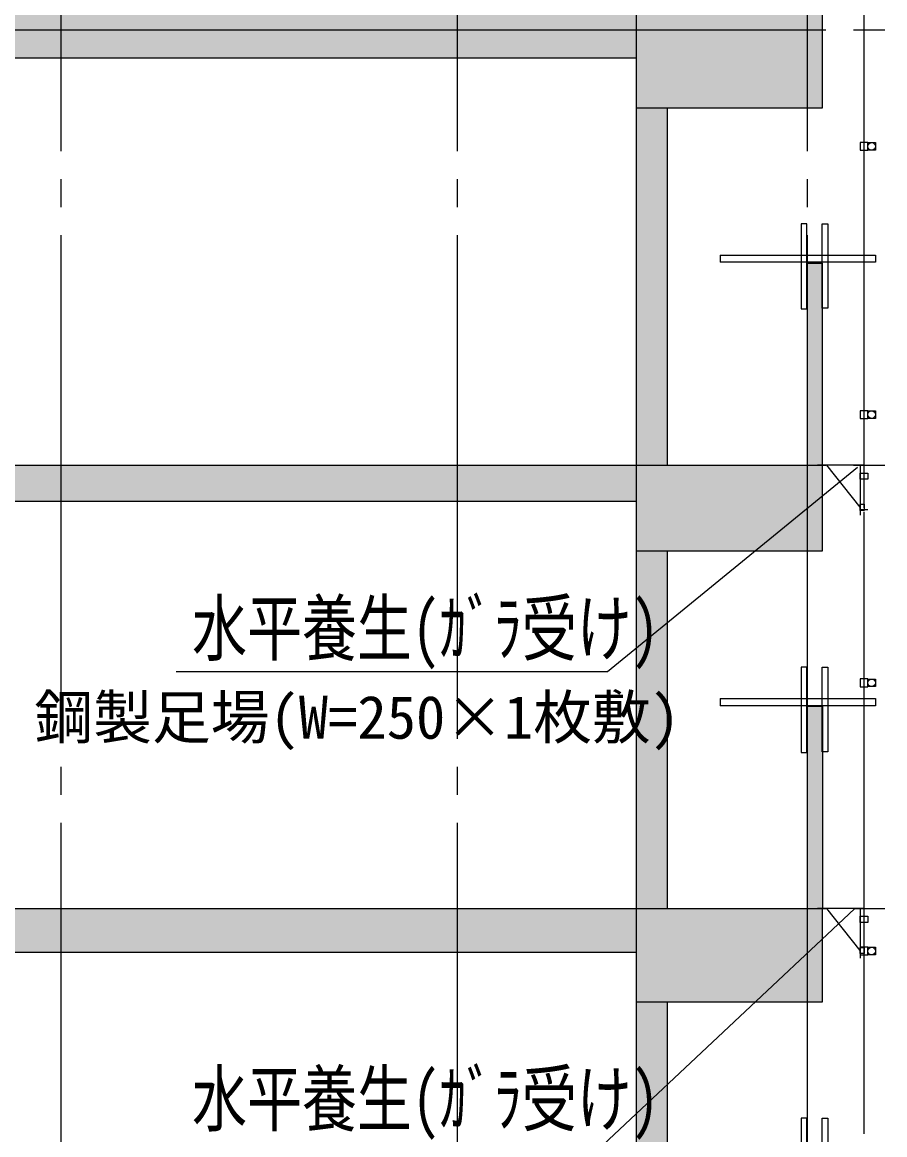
# Model space of a CAD drawing. Units: millimetres, scale not verified. Extents: x -36086 to 36581, y -25429 to 25491.
# Drawn here: x -22005 to -16456, y 1135 to 8290 of the extents above; entities that cross this region are included whole.
import ezdxf
from ezdxf.enums import TextEntityAlignment as Align

# ---------------------------------------------------------------- set-up
doc = ezdxf.new("R2010")
doc.units = ezdxf.units.MM
doc.header["$LTSCALE"] = 180
doc.linetypes.add('LONG_CHAIN', pattern=[21, 18, -1, 1, -1])
for name, color, linetype in [('0-0_基準芯', 7, 'Continuous'), ('0-1_外形線', 4, 'Continuous'), ('0-2_50', 7, 'Continuous'), ('0-4_単管', 5, 'Continuous'), ('0-8_ブラケット', 6, 'Continuous'), ('0-D_64', 1, 'Continuous')]:
    doc.layers.add(name, color=color, linetype=linetype)
doc.styles.add('ＭＳ ゴシック', font='')
doc.styles.get('ＭＳ ゴシック').set_extended_font_data('MS Gothic')

msp = doc.modelspace()

# ---------------------------------------------------------------- linework, layer by layer
at = {"layer": '0-0_基準芯', "linetype": 'LONG_CHAIN'}
for p, q in [((-21756.5, 18260.5), (-21756.5, -6989.5)), ((-19206.5, 18260.5), (-19206.5, -6989.5)), ((-18056.5, 18260.5), (-18056.5, -6989.5)), ((-16956.5, 18260.5), (-16956.5, -6989.5)), ((-35556.5, 8240.5), (-16456.5, 8240.5)), ((-35556.5, 5440.5), (-16456.5, 5440.5)), ((-35556.5, 2590.5), (-16456.5, 2590.5))]:
    msp.add_line(p, q, dxfattribs=at)
at = {"layer": '0-0_基準芯'}
for p, q in [((-22856.5, 8240.5), (-18056.5, 8240.5)), ((-18056.5, 8240.5), (-16856.5, 8240.5)), ((-18056.5, 8240.5), (-18056.5, -3209.5)), ((-16856.5, 7740.5), (-16856.5, 8240.5)), ((-22856.5, 8060.5), (-18056.5, 8060.5)), ((-18056.5, 7740.5), (-16856.5, 7740.5)), ((-18056.5, 7740.5), (-18056.5, 5440.5)), ((-17856.5, 7740.5), (-17856.5, 5440.5)), ((-16956.5, 6745.6), (-16856.5, 6745.6)), ((-16956.5, 6740.5), (-16856.5, 6740.5)), ((-16956.5, 6740.5), (-16956.5, 5440.5)), ((-22856.5, 5440.5), (-18056.5, 5440.5)), ((-18056.5, 5440.5), (-16889.5, 5440.5)), ((-16956.5, 5440.5), (-16956.5, 4890.5)), ((-22856.5, 5210.5), (-18056.5, 5210.5)), ((-18056.5, 4890.5), (-16856.5, 4890.5)), ((-18056.5, 4890.5), (-18056.5, 2590.5)), ((-17856.5, 4890.5), (-17856.5, 2590.5)), ((-16956.5, 3893.5), (-16856.5, 3893.5)), ((-16956.5, 3890.5), (-16856.5, 3890.5)), ((-16956.5, 3890.5), (-16956.5, 2590.5)), ((-16856.5, 3890.5), (-16856.5, 2590.5)), ((-22856.5, 2590.5), (-18056.5, 2590.5)), ((-18056.5, 2590.5), (-16856.5, 2590.5)), ((-16956.5, 2590.5), (-16956.5, 1990.5)), ((-16856.5, 1990.5), (-16856.5, 2590.5)), ((-22856.5, 2310.5), (-18056.5, 2310.5)), ((-18056.5, 1990.5), (-16856.5, 1990.5)), ((-18056.5, 1990.5), (-18056.5, -309.5)), ((-17856.5, 1990.5), (-17856.5, -309.5))]:
    msp.add_line(p, q, dxfattribs=at)
at = {"layer": '0-0_基準芯', "color": 9}
for points in [[(-16856.5, 8240.5), (-16956.5, 8740.5), (-16856.5, 8740.5)], [(-16856.5, 8240.5), (-16956.5, 8340.5), (-16956.5, 8740.5)], [(-22856.5, 8240.5), (-24456.5, 8340.5), (-16956.5, 8340.5)], [(-22856.5, 8240.5), (-16956.5, 8340.5), (-16856.5, 8240.5)], [(-16856.5, 8240.5), (-22856.5, 8060.5), (-22856.5, 8240.5)], [(-16856.5, 8240.5), (-18056.5, 8060.5), (-22856.5, 8060.5)], [(-16856.5, 8240.5), (-17856.5, 7740.5), (-18056.5, 8060.5)], [(-17856.5, 7740.5), (-16856.5, 8240.5), (-16856.5, 7740.5)], [(-18056.5, 8060.5), (-17856.5, -3209.5), (-18056.5, 5440.5)], [(-18056.5, 8060.5), (-17856.5, -909.5), (-17856.5, -3209.5)], [(-18056.5, 8060.5), (-17856.5, -309.5), (-17856.5, -909.5)], [(-18056.5, 8060.5), (-17856.5, 1990.5), (-17856.5, -309.5)], [(-18056.5, 8060.5), (-17856.5, 2590.5), (-17856.5, 1990.5)], [(-18056.5, 8060.5), (-17856.5, 4890.5), (-17856.5, 2590.5)], [(-18056.5, 8060.5), (-17856.5, 5440.5), (-17856.5, 4890.5)], [(-18056.5, 8060.5), (-17856.5, 7740.5), (-17856.5, 5440.5)], [(-16856.5, 4890.5), (-16956.5, 6740.5), (-16856.5, 6740.5)], [(-16856.5, 4890.5), (-16956.5, 5440.5), (-16956.5, 6740.5)], [(-18056.5, 5440.5), (-22856.5, 5210.5), (-22856.5, 5440.5)], [(-18056.5, 5440.5), (-18056.5, 5210.5), (-22856.5, 5210.5)], [(-18056.5, 5440.5), (-17856.5, -3209.5), (-18056.5, 5210.5)], [(-17856.5, 4890.5), (-16956.5, 5440.5), (-16856.5, 4890.5)], [(-17856.5, 4890.5), (-17856.5, 5440.5), (-16956.5, 5440.5)], [(-18056.5, 5210.5), (-17856.5, -3209.5), (-18056.5, 2590.5)], [(-16856.5, 1990.5), (-16956.5, 3890.5), (-16856.5, 3890.5)], [(-16856.5, 1990.5), (-16956.5, 2590.5), (-16956.5, 3890.5)], [(-18056.5, 2590.5), (-22856.5, 2310.5), (-22856.5, 2590.5)], [(-18056.5, 2590.5), (-18056.5, 2310.5), (-22856.5, 2310.5)], [(-18056.5, 2590.5), (-17856.5, -3209.5), (-18056.5, 2310.5)], [(-17856.5, 1990.5), (-16956.5, 2590.5), (-16856.5, 1990.5)], [(-17856.5, 1990.5), (-17856.5, 2590.5), (-16956.5, 2590.5)], [(-18056.5, 2310.5), (-17856.5, -3209.5), (-18056.5, -309.5)]]:
    msp.add_solid(points, dxfattribs=at)
at = {"layer": '0-1_外形線'}
for p, q in [((-16956.5, 8740.5), (-16956.5, 8240.5)), ((-24556.5, 8240.5), (-16856.5, 8240.5)), ((-24456.5, 8240.5), (-16956.5, 8240.5)), ((-16856.5, 4890.5), (-16856.5, 6740.5)), ((-24556.5, 5440.5), (-16856.5, 5440.5)), ((-24556.5, 5440.5), (-16856.5, 5440.5))]:
    msp.add_line(p, q, dxfattribs=at)
msp.add_lwpolyline([(-24556.5, 8240.5), (-16856.5, 8240.5), (-16856.5, 8740.5)], dxfattribs=at)
at = {"layer": '0-2_50'}
for points in [[(-16632.9, 5425.9), (-18239.4, 4111.5), (-21014.2, 4111.5)], [(-16650.3, 2588.2), (-18268.1, 1070.1), (-21074.3, 1070.1)]]:
    msp.add_lwpolyline(points, dxfattribs=at)
at = {"layer": '0-4_単管'}
for p, q in [((-16589.5, 5166.5), (-16589.5, 9166.5)), ((-16589.5, 5166.5), (-16589.5, 9166.5)), ((-16589.5, 5166.5), (-16589.5, 9166.5)), ((-16589.5, 5166.5), (-16589.5, 9166.5)), ((-16589.5, 5166.5), (-16589.5, 9166.5)), ((-16589.5, 5166.5), (-16589.5, 9166.5)), ((-16589.5, 5166.5), (-16589.5, 9166.5)), ((-16589.5, 5166.5), (-16589.5, 9166.5)), ((-16589.5, 5166.5), (-16589.5, 9166.5)), ((-16589.5, 5166.5), (-16589.5, 9166.5)), ((-16589.5, 5166.5), (-16589.5, 9166.5)), ((-16589.5, 5166.5), (-16589.5, 9166.5)), ((-16565.2, 5154), (-16613.8, 5154)), ((-16565.2, 5154), (-16613.8, 5154)), ((-16565.2, 5154), (-16613.8, 5154)), ((-16565.2, 5154), (-16613.8, 5154)), ((-16565.2, 5154), (-16613.8, 5154)), ((-16565.2, 5154), (-16613.8, 5154)), ((-16565.2, 5154), (-16613.8, 5154)), ((-16565.2, 5154), (-16613.8, 5154)), ((-16565.2, 5154), (-16613.8, 5154)), ((-16565.2, 5154), (-16613.8, 5154)), ((-16565.2, 5154), (-16613.8, 5154)), ((-16565.2, 5154), (-16613.8, 5154)), ((-16589.5, 1141.5), (-16589.5, 5141.5)), ((-16589.5, 1141.5), (-16589.5, 5141.5)), ((-16589.5, 1141.5), (-16589.5, 5141.5)), ((-16589.5, 1141.5), (-16589.5, 5141.5)), ((-16589.5, 1141.5), (-16589.5, 5141.5)), ((-16589.5, 1141.5), (-16589.5, 5141.5)), ((-16589.5, 1141.5), (-16589.5, 5141.5)), ((-16589.5, 1141.5), (-16589.5, 5141.5)), ((-16589.5, 1141.5), (-16589.5, 5141.5)), ((-16589.5, 1141.5), (-16589.5, 5141.5)), ((-16589.5, 1141.5), (-16589.5, 5141.5)), ((-16589.5, 1141.5), (-16589.5, 5141.5))]:
    msp.add_line(p, q, dxfattribs=at)
for points in [[(-16565.2, 7516.9), (-16613.8, 7516.9), (-16613.8, 7466.9), (-16565.2, 7466.9)], [(-16565.2, 7516.9), (-16613.8, 7516.9), (-16613.8, 7466.9), (-16565.2, 7466.9)], [(-16565.2, 7516.9), (-16613.8, 7516.9), (-16613.8, 7466.9), (-16565.2, 7466.9)], [(-16565.2, 7516.9), (-16613.8, 7516.9), (-16613.8, 7466.9), (-16565.2, 7466.9)], [(-16565.2, 7516.9), (-16613.8, 7516.9), (-16613.8, 7466.9), (-16565.2, 7466.9)], [(-16565.2, 7516.2), (-16516.6, 7516.2), (-16516.6, 7467.6), (-16565.2, 7467.6)], [(-16565.2, 7516.2), (-16516.6, 7516.2), (-16516.6, 7467.6), (-16565.2, 7467.6)], [(-16565.2, 7516.2), (-16516.6, 7516.2), (-16516.6, 7467.6), (-16565.2, 7467.6)], [(-16565.2, 7516.2), (-16516.6, 7516.2), (-16516.6, 7467.6), (-16565.2, 7467.6)], [(-16565.2, 7516.2), (-16516.6, 7516.2), (-16516.6, 7467.6), (-16565.2, 7467.6)], [(-16565.2, 5791.9), (-16613.8, 5791.9), (-16613.8, 5741.9), (-16565.2, 5741.9)], [(-16565.2, 5791.9), (-16613.8, 5791.9), (-16613.8, 5741.9), (-16565.2, 5741.9)], [(-16565.2, 5791.9), (-16613.8, 5791.9), (-16613.8, 5741.9), (-16565.2, 5741.9)], [(-16565.2, 5791.9), (-16613.8, 5791.9), (-16613.8, 5741.9), (-16565.2, 5741.9)], [(-16565.2, 5791.9), (-16613.8, 5791.9), (-16613.8, 5741.9), (-16565.2, 5741.9)], [(-16565.2, 5791.2), (-16516.6, 5791.2), (-16516.6, 5742.6), (-16565.2, 5742.6)], [(-16565.2, 5791.2), (-16516.6, 5791.2), (-16516.6, 5742.6), (-16565.2, 5742.6)], [(-16565.2, 5791.2), (-16516.6, 5791.2), (-16516.6, 5742.6), (-16565.2, 5742.6)], [(-16565.2, 5791.2), (-16516.6, 5791.2), (-16516.6, 5742.6), (-16565.2, 5742.6)], [(-16565.2, 5791.2), (-16516.6, 5791.2), (-16516.6, 5742.6), (-16565.2, 5742.6)], [(-16565.2, 4066.9), (-16613.8, 4066.9), (-16613.8, 4016.9), (-16565.2, 4016.9)], [(-16565.2, 4066.9), (-16613.8, 4066.9), (-16613.8, 4016.9), (-16565.2, 4016.9)], [(-16565.2, 4066.9), (-16613.8, 4066.9), (-16613.8, 4016.9), (-16565.2, 4016.9)], [(-16565.2, 4066.9), (-16613.8, 4066.9), (-16613.8, 4016.9), (-16565.2, 4016.9)], [(-16565.2, 4066.9), (-16613.8, 4066.9), (-16613.8, 4016.9), (-16565.2, 4016.9)], [(-16565.2, 4066.2), (-16516.6, 4066.2), (-16516.6, 4017.6), (-16565.2, 4017.6)], [(-16565.2, 4066.2), (-16516.6, 4066.2), (-16516.6, 4017.6), (-16565.2, 4017.6)], [(-16565.2, 4066.2), (-16516.6, 4066.2), (-16516.6, 4017.6), (-16565.2, 4017.6)], [(-16565.2, 4066.2), (-16516.6, 4066.2), (-16516.6, 4017.6), (-16565.2, 4017.6)], [(-16565.2, 4066.2), (-16516.6, 4066.2), (-16516.6, 4017.6), (-16565.2, 4017.6)], [(-16565.2, 2341.9), (-16613.8, 2341.9), (-16613.8, 2291.9), (-16565.2, 2291.9)], [(-16565.2, 2341.9), (-16613.8, 2341.9), (-16613.8, 2291.9), (-16565.2, 2291.9)], [(-16565.2, 2341.9), (-16613.8, 2341.9), (-16613.8, 2291.9), (-16565.2, 2291.9)], [(-16565.2, 2341.9), (-16613.8, 2341.9), (-16613.8, 2291.9), (-16565.2, 2291.9)], [(-16565.2, 2341.9), (-16613.8, 2341.9), (-16613.8, 2291.9), (-16565.2, 2291.9)], [(-16565.2, 2341.2), (-16516.6, 2341.2), (-16516.6, 2292.6), (-16565.2, 2292.6)], [(-16565.2, 2341.2), (-16516.6, 2341.2), (-16516.6, 2292.6), (-16565.2, 2292.6)], [(-16565.2, 2341.2), (-16516.6, 2341.2), (-16516.6, 2292.6), (-16565.2, 2292.6)], [(-16565.2, 2341.2), (-16516.6, 2341.2), (-16516.6, 2292.6), (-16565.2, 2292.6)], [(-16565.2, 2341.2), (-16516.6, 2341.2), (-16516.6, 2292.6), (-16565.2, 2292.6)]]:
    msp.add_lwpolyline(points, close=True, dxfattribs=at)
for centre in [(-16540.9, 7491.9), (-16540.9, 7491.9), (-16540.9, 7491.9), (-16540.9, 7491.9), (-16540.9, 7491.9), (-16540.9, 5766.9), (-16540.9, 5766.9), (-16540.9, 5766.9), (-16540.9, 5766.9), (-16540.9, 5766.9), (-16540.9, 4041.9), (-16540.9, 4041.9), (-16540.9, 4041.9), (-16540.9, 4041.9), (-16540.9, 4041.9), (-16540.9, 2316.9), (-16540.9, 2316.9), (-16540.9, 2316.9), (-16540.9, 2316.9), (-16540.9, 2316.9)]:
    msp.add_circle(centre, 24.3, dxfattribs=at)
at = {"layer": '0-8_ブラケット'}
for p, q in [((-16589.5, 5440.5), (-16889.5, 5440.5)), ((-16589.5, 5440.5), (-16889.5, 5440.5)), ((-16589.5, 5440.5), (-16889.5, 5440.5)), ((-16589.5, 5440.5), (-16889.5, 5440.5)), ((-16589.5, 5440.5), (-16889.5, 5440.5)), ((-16589.5, 5440.5), (-16889.5, 5440.5)), ((-16589.5, 5440.5), (-16889.5, 5440.5)), ((-16589.5, 5440.5), (-16889.5, 5440.5)), ((-16589.5, 5440.5), (-16889.5, 5440.5)), ((-16589.5, 5440.5), (-16889.5, 5440.5)), ((-16589.5, 5440.5), (-16889.5, 5440.5)), ((-16589.5, 5440.5), (-16889.5, 5440.5)), ((-16614, 5170.5), (-16829.5, 5440.5)), ((-16614, 5170.5), (-16829.5, 5440.5)), ((-16614, 5170.5), (-16829.5, 5440.5)), ((-16614, 5170.5), (-16829.5, 5440.5)), ((-16614, 5170.5), (-16829.5, 5440.5)), ((-16614, 5170.5), (-16829.5, 5440.5)), ((-16614, 5170.5), (-16829.5, 5440.5)), ((-16614, 5170.5), (-16829.5, 5440.5)), ((-16614, 5170.5), (-16829.5, 5440.5)), ((-16614, 5170.5), (-16829.5, 5440.5)), ((-16614, 5170.5), (-16829.5, 5440.5)), ((-16614, 5170.5), (-16829.5, 5440.5)), ((-16614, 5440.5), (-16614, 5120.5)), ((-16614, 5440.5), (-16614, 5120.5)), ((-16614, 5440.5), (-16614, 5120.5)), ((-16614, 5440.5), (-16614, 5120.5)), ((-16614, 5440.5), (-16614, 5120.5)), ((-16614, 5440.5), (-16614, 5120.5)), ((-16614, 5440.5), (-16614, 5120.5)), ((-16614, 5440.5), (-16614, 5120.5)), ((-16614, 5440.5), (-16614, 5120.5)), ((-16614, 5440.5), (-16614, 5120.5)), ((-16614, 5440.5), (-16614, 5120.5)), ((-16614, 5440.5), (-16614, 5120.5)), ((-16589.5, 2590.5), (-16889.5, 2590.5)), ((-16589.5, 2590.5), (-16889.5, 2590.5)), ((-16589.5, 2590.5), (-16889.5, 2590.5)), ((-16589.5, 2590.5), (-16889.5, 2590.5)), ((-16589.5, 2590.5), (-16889.5, 2590.5)), ((-16589.5, 2590.5), (-16889.5, 2590.5)), ((-16589.5, 2590.5), (-16889.5, 2590.5)), ((-16589.5, 2590.5), (-16889.5, 2590.5)), ((-16589.5, 2590.5), (-16889.5, 2590.5)), ((-16589.5, 2590.5), (-16889.5, 2590.5)), ((-16589.5, 2590.5), (-16889.5, 2590.5)), ((-16589.5, 2590.5), (-16889.5, 2590.5)), ((-16614, 2320.5), (-16829.5, 2590.5)), ((-16614, 2320.5), (-16829.5, 2590.5)), ((-16614, 2320.5), (-16829.5, 2590.5)), ((-16614, 2320.5), (-16829.5, 2590.5)), ((-16614, 2320.5), (-16829.5, 2590.5)), ((-16614, 2320.5), (-16829.5, 2590.5)), ((-16614, 2320.5), (-16829.5, 2590.5)), ((-16614, 2320.5), (-16829.5, 2590.5)), ((-16614, 2320.5), (-16829.5, 2590.5)), ((-16614, 2320.5), (-16829.5, 2590.5)), ((-16614, 2320.5), (-16829.5, 2590.5)), ((-16614, 2320.5), (-16829.5, 2590.5)), ((-16614, 2590.5), (-16614, 2270.5)), ((-16614, 2590.5), (-16614, 2270.5)), ((-16614, 2590.5), (-16614, 2270.5)), ((-16614, 2590.5), (-16614, 2270.5)), ((-16614, 2590.5), (-16614, 2270.5)), ((-16614, 2590.5), (-16614, 2270.5)), ((-16614, 2590.5), (-16614, 2270.5)), ((-16614, 2590.5), (-16614, 2270.5)), ((-16614, 2590.5), (-16614, 2270.5)), ((-16614, 2590.5), (-16614, 2270.5)), ((-16614, 2590.5), (-16614, 2270.5)), ((-16614, 2590.5), (-16614, 2270.5))]:
    msp.add_line(p, q, dxfattribs=at)
for points in [[(-16565, 5390.5), (-16565, 5350.5), (-16614, 5350.5), (-16614, 5390.5)], [(-16565, 5390.5), (-16565, 5350.5), (-16614, 5350.5), (-16614, 5390.5)], [(-16565, 5390.5), (-16565, 5350.5), (-16614, 5350.5), (-16614, 5390.5)], [(-16565, 5390.5), (-16565, 5350.5), (-16614, 5350.5), (-16614, 5390.5)], [(-16565, 5390.5), (-16565, 5350.5), (-16614, 5350.5), (-16614, 5390.5)], [(-16565, 5390.5), (-16565, 5350.5), (-16614, 5350.5), (-16614, 5390.5)], [(-16565, 5390.5), (-16565, 5350.5), (-16614, 5350.5), (-16614, 5390.5)], [(-16565, 5390.5), (-16565, 5350.5), (-16614, 5350.5), (-16614, 5390.5)], [(-16565, 5390.5), (-16565, 5350.5), (-16614, 5350.5), (-16614, 5390.5)], [(-16565, 5390.5), (-16565, 5350.5), (-16614, 5350.5), (-16614, 5390.5)], [(-16565, 5390.5), (-16565, 5350.5), (-16614, 5350.5), (-16614, 5390.5)], [(-16565, 5390.5), (-16565, 5350.5), (-16614, 5350.5), (-16614, 5390.5)], [(-16589.5, 5190.5), (-16589.5, 5150.5), (-16614, 5150.5), (-16614, 5190.5)], [(-16589.5, 5190.5), (-16589.5, 5150.5), (-16614, 5150.5), (-16614, 5190.5)], [(-16589.5, 5190.5), (-16589.5, 5150.5), (-16614, 5150.5), (-16614, 5190.5)], [(-16589.5, 5190.5), (-16589.5, 5150.5), (-16614, 5150.5), (-16614, 5190.5)], [(-16589.5, 5190.5), (-16589.5, 5150.5), (-16614, 5150.5), (-16614, 5190.5)], [(-16589.5, 5190.5), (-16589.5, 5150.5), (-16614, 5150.5), (-16614, 5190.5)], [(-16589.5, 5190.5), (-16589.5, 5150.5), (-16614, 5150.5), (-16614, 5190.5)], [(-16589.5, 5190.5), (-16589.5, 5150.5), (-16614, 5150.5), (-16614, 5190.5)], [(-16589.5, 5190.5), (-16589.5, 5150.5), (-16614, 5150.5), (-16614, 5190.5)], [(-16589.5, 5190.5), (-16589.5, 5150.5), (-16614, 5150.5), (-16614, 5190.5)], [(-16589.5, 5190.5), (-16589.5, 5150.5), (-16614, 5150.5), (-16614, 5190.5)], [(-16589.5, 5190.5), (-16589.5, 5150.5), (-16614, 5150.5), (-16614, 5190.5)], [(-16565, 2540.5), (-16565, 2500.5), (-16614, 2500.5), (-16614, 2540.5)], [(-16565, 2540.5), (-16565, 2500.5), (-16614, 2500.5), (-16614, 2540.5)], [(-16565, 2540.5), (-16565, 2500.5), (-16614, 2500.5), (-16614, 2540.5)], [(-16565, 2540.5), (-16565, 2500.5), (-16614, 2500.5), (-16614, 2540.5)], [(-16565, 2540.5), (-16565, 2500.5), (-16614, 2500.5), (-16614, 2540.5)], [(-16565, 2540.5), (-16565, 2500.5), (-16614, 2500.5), (-16614, 2540.5)], [(-16565, 2540.5), (-16565, 2500.5), (-16614, 2500.5), (-16614, 2540.5)], [(-16565, 2540.5), (-16565, 2500.5), (-16614, 2500.5), (-16614, 2540.5)], [(-16565, 2540.5), (-16565, 2500.5), (-16614, 2500.5), (-16614, 2540.5)], [(-16565, 2540.5), (-16565, 2500.5), (-16614, 2500.5), (-16614, 2540.5)], [(-16565, 2540.5), (-16565, 2500.5), (-16614, 2500.5), (-16614, 2540.5)], [(-16565, 2540.5), (-16565, 2500.5), (-16614, 2500.5), (-16614, 2540.5)], [(-16589.5, 2340.5), (-16589.5, 2300.5), (-16614, 2300.5), (-16614, 2340.5)], [(-16589.5, 2340.5), (-16589.5, 2300.5), (-16614, 2300.5), (-16614, 2340.5)], [(-16589.5, 2340.5), (-16589.5, 2300.5), (-16614, 2300.5), (-16614, 2340.5)], [(-16589.5, 2340.5), (-16589.5, 2300.5), (-16614, 2300.5), (-16614, 2340.5)], [(-16589.5, 2340.5), (-16589.5, 2300.5), (-16614, 2300.5), (-16614, 2340.5)], [(-16589.5, 2340.5), (-16589.5, 2300.5), (-16614, 2300.5), (-16614, 2340.5)], [(-16589.5, 2340.5), (-16589.5, 2300.5), (-16614, 2300.5), (-16614, 2340.5)], [(-16589.5, 2340.5), (-16589.5, 2300.5), (-16614, 2300.5), (-16614, 2340.5)], [(-16589.5, 2340.5), (-16589.5, 2300.5), (-16614, 2300.5), (-16614, 2340.5)], [(-16589.5, 2340.5), (-16589.5, 2300.5), (-16614, 2300.5), (-16614, 2340.5)], [(-16589.5, 2340.5), (-16589.5, 2300.5), (-16614, 2300.5), (-16614, 2340.5)], [(-16589.5, 2340.5), (-16589.5, 2300.5), (-16614, 2300.5), (-16614, 2340.5)]]:
    msp.add_lwpolyline(points, close=True, dxfattribs=at)
at = {"layer": '0-D_64'}
for p, q in [((-17515.7, 6792.4), (-16515.7, 6792.4)), ((-17515.7, 6792.4), (-17515.7, 6746.8)), ((-16515.7, 6746.8), (-17515.7, 6746.8)), ((-16515.7, 6792.4), (-16515.7, 6746.8)), ((-17515.7, 3940.3), (-16515.7, 3940.3)), ((-17515.7, 3940.3), (-17515.7, 3894.7)), ((-16515.7, 3940.3), (-16515.7, 3894.7)), ((-16515.7, 3894.7), (-17515.7, 3894.7))]:
    msp.add_line(p, q, dxfattribs=at)
for points in [[(-16957, 6993.8), (-16993.6, 6993.8), (-16993.6, 6446.5), (-16957, 6446.5)], [(-16859.3, 6993.8), (-16822.7, 6993.8), (-16822.7, 6450.5), (-16859.3, 6450.5)], [(-16957, 4141.6), (-16993.6, 4141.6), (-16993.6, 3594.3), (-16957, 3594.3)], [(-16859.3, 4141.6), (-16822.7, 4141.6), (-16822.7, 3598.4), (-16859.3, 3598.4)], [(-16957, 1241.2), (-16993.6, 1241.2), (-16993.6, 693.9), (-16957, 693.9)], [(-16859.3, 1241.2), (-16822.7, 1241.2), (-16822.7, 698), (-16859.3, 698)]]:
    msp.add_lwpolyline(points, close=True, dxfattribs=at)

# ---------------------------------------------------------------- texts
at = {"layer": '0-2_50', "style": 'ＭＳ ゴシック', "width": 0.75}
for p in [(-20912.6, 4116.8), (-20912.6, 1090.4)]:
    msp.add_text('水平養生(ｶﾞﾗ受け)', height=345.7, dxfattribs=at).set_placement(p, align=Align.BOTTOM_LEFT)
at = {"layer": '0-2_50', "style": 'ＭＳ ゴシック'}
msp.add_text('鋼製足場(W=250×1枚敷)', height=277.1, dxfattribs=at).set_placement((-21926.4, 3598.9), align=Align.BOTTOM_LEFT)

doc.saveas('drawing.dxf')
